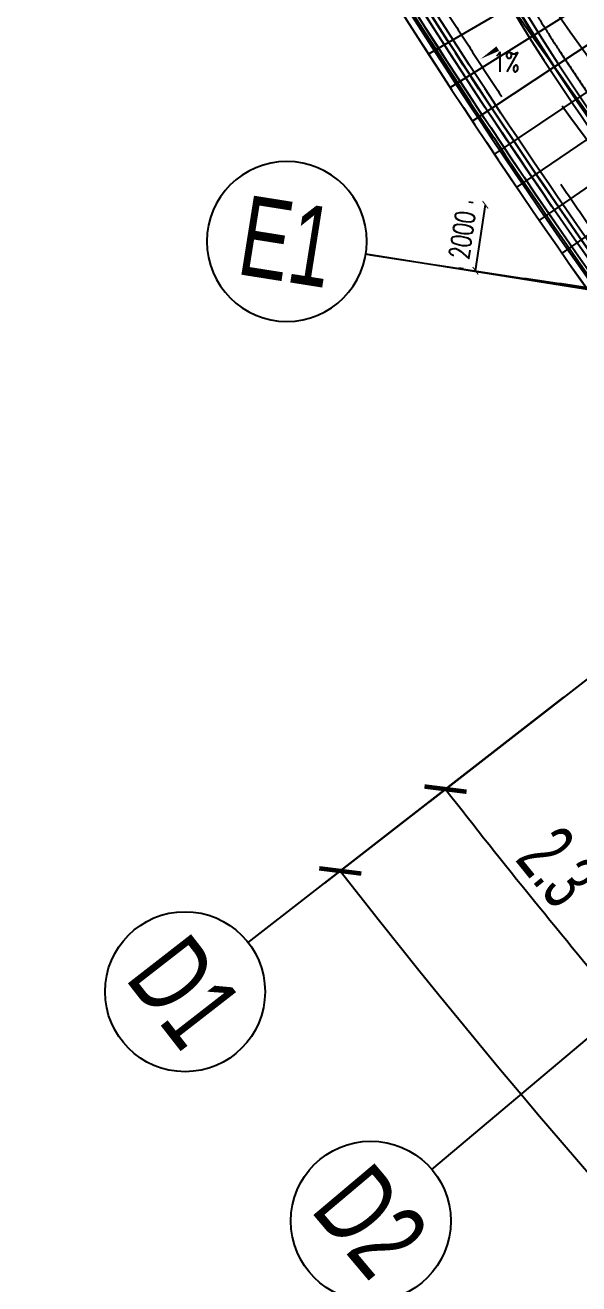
# Model space of a CAD drawing. Extents: x 36903891 to 38126251, y 2073392 to 2924740.
# Drawn here: x 36929301 to 36945912, y 2140173 to 2177933 of the extents above; entities that cross this region are included whole.
import ezdxf
from ezdxf.enums import TextEntityAlignment as Align
from ezdxf.xclip import XClip

# ---------------------------------------------------------------- set-up
doc = ezdxf.new("R2010")
doc.units = 0
doc.header["$LTSCALE"] = 1000
doc.header["$XCLIPFRAME"] = 0
doc.linetypes.add('CENTER', pattern=[2, 1.25, -0.25, 0.25, -0.25])
doc.linetypes.add('CENTER2', pattern=[28.575, 19.05, -3.175, 3.175, -3.175])
doc.layers.get('0').update_dxf_attribs({"color": 8})
doc.layers.get('Defpoints').update_dxf_attribs({"color": 8})
for name, color, linetype in [('#幕墙线-平面', 8, 'Continuous'), ('#标注', 8, 'Continuous'), ('#轴线', 8, 'CENTER2'), ('A-AL-E', 8, 'Continuous'), ('A-DIMS', 8, 'Continuous'), ('A-DIMS-SYMB', 8, 'Continuous'), ('A-FLOR', 8, 'Continuous'), ('A-GRID', 8, 'CENTER'), ('A-ROOF-DRAN', 8, 'Continuous'), ('A-STRS-HRAL', 8, 'Continuous'), ('DIM', 8, 'Continuous')]:
    doc.layers.add(name, color=color, linetype=linetype)
doc.styles.add('#文字', font='jrs.shx', dxfattribs={"width": 0.7, "bigfont": 'hztxt.shx'})
doc.styles.add('_TCH_DIM', font='SIMPLEX', dxfattribs={"bigfont": 'GBCBIG'})
doc.styles.add('_TCH_DIM_T3', font='SIMPLEX', dxfattribs={"width": 0.705882, "bigfont": 'GBCBIG'})
doc.styles.add('JHZX', font='jrs.shx', dxfattribs={"width": 0.6, "bigfont": 'jhz.shx'})
doc.dimstyles.new('_TCH_ARCH&&200', dxfattribs={"dimtxt": 595, "dimasz": 200, "dimexe": 500, "dimexo": 600, "dimgap": 252.5, "dimtad": 1, "dimdec": 0, "dimzin": 0, "dimdsep": 46, "dimtxsty": '_TCH_DIM_T3', "dimblk": 'ARCHTICK', "dimcen": 0.09, "dimclrt": 4, "dimazin": 2, "dimtfac": 1, "dimtdec": 0, "dimtix": 1, "dimtmove": 2, "dimatfit": 3, "dimfxl": 200, "dimtolj": 1, "dimtzin": 0, "dimarcsym": 0})
doc.dimstyles.new('JZBZ-600', dxfattribs={"dimscale": 600, "dimtxt": 3, "dimasz": 1.5, "dimexe": 1, "dimexo": 1, "dimgap": 0.5, "dimtad": 1, "dimdec": 0, "dimdsep": 46, "dimtxsty": 'JHZX', "dimblk1": 'ARCHTICK', "dimblk2": 'ARCHTICK', "dimsah": 1, "dimcen": 0, "dimclrd": 1, "dimclre": 1, "dimclrt": 2, "dimadec": 1, "dimazin": 2, "dimtfac": 1, "dimtdec": 0, "dimtix": 1, "dimtmove": 0, "dimatfit": 3, "dimfxl": 1, "dimtolj": 1, "dimlwd": -1, "dimlwe": -1, "dimarcsym": 1})

# ---------------------------------------------------------------- blocks, each defined once
blk = doc.blocks.new('_ARCHTICK')
at = {"color": 0, "linetype": 'ByBlock', "const_width": 0.15}
blk.add_lwpolyline([(-0.5, -0.5), (0.5, 0.5)], dxfattribs=at)
blk = doc.blocks.new('*D248')
at = {"layer": '#标注', "transparency": 16777216}
for p, q in [((36620746, 2794343), (36607722, 2784214)), ((36709822, 2728927), (36704055, 2713469))]:
    blk.add_line(p, q, dxfattribs=at)
blk.add_arc((36780599, 2918657), 218400, 217.87162, 249.54243, dxfattribs=at)
at = {"layer": 'Defpoints', "color": 0, "transparency": 16777216}
for p in [(36780599, 2918657), (36621220, 2794711), (36635678, 2755266), (36710031, 2729490)]:
    blk.add_point(p, dxfattribs=at)
at = {"layer": '#标注', "transparency": 16777216, "xscale": 900, "yscale": 900, "zscale": 900}
for p, rotation in [((36608196, 2784583), 127.8716196904768), ((36704265, 2714031), 339.5424261213194)]:
    blk.add_blockref('_ARCHTICK', p, dxfattribs=dict(at, rotation=rotation))
at = {"layer": '#标注', "transparency": 16777216, "insert": (36652035, 2743594), "char_height": 1800, "attachment_point": 5, "rotation": 323.707, "style": 'JHZX'}
blk.add_mtext('\\A1;31.7°', dxfattribs=at)
blk = doc.blocks.new('*D257')
at = {"layer": '#标注', "transparency": 16777216}
for p, q in [((36620748, 2794344), (36610880, 2786670)), ((36625779, 2788131), (36616222, 2780074))]:
    blk.add_line(p, q, dxfattribs=at)
blk.add_arc((36780599, 2918657), 214400, 217.87162, 220.13382, dxfattribs=at)
at = {"layer": 'Defpoints', "color": 0, "transparency": 16777216}
for p in [(36780599, 2918657), (36621221, 2794712), (36626238, 2788518), (36613101, 2784822)]:
    blk.add_point(p, dxfattribs=at)
at = {"layer": '#标注', "transparency": 16777216, "xscale": 900, "yscale": 900, "zscale": 900}
for p, rotation in [((36611354, 2787038), 127.8716196952796), ((36616681, 2780460), 310.133819280881)]:
    blk.add_blockref('_ARCHTICK', p, dxfattribs=dict(at, rotation=rotation))
at = {"layer": '#标注', "transparency": 16777216, "insert": (36614917, 2784478), "char_height": 1800, "attachment_point": 5, "rotation": 309.0027, "style": 'JHZX'}
blk.add_mtext('\\A1;2.3°', dxfattribs=at)
blk = doc.blocks.new('*U49')
blk.add_line((20, 0), (0, 0))
blk.add_circle((24, 0), 4)
at = {"style": 'JHZX', "width": 0.75}
blk.add_attdef('AXES', text='', height=4, dxfattribs=at).set_placement((24, 0), align=Align.MIDDLE_CENTER)
blk = doc.blocks.new('*U51')
blk.add_line((0, -20), (0, 0))
blk.add_circle((0, -24), 4)
at = {"style": 'JHZX', "width": 0.75}
blk.add_attdef('AXES', text='', height=4, dxfattribs=at).set_placement((0, -24), align=Align.MIDDLE_CENTER)
blk = doc.blocks.new('DOTE-11')
at = {"layer": '#轴线'}
for points in [[(36619930, 2865401, 0.466577), (36603298, 2824183, 0.186907), (36713200, 2729400)], [(36617041, 2848829, 0.331816), (36614765, 2809199, 0.162774), (36713969, 2731462)]]:
    blk.add_lwpolyline(points, format="xyb", dxfattribs=at)
at = {"layer": '#轴线', "flags": 128}
blk.add_lwpolyline([(36608963, 2803092, 0.013294), (36625693, 2800849, 0.013294)], format="xyb", dxfattribs=at)
blk = doc.blocks.new('A$C80b62fe7')
at = {"layer": '#幕墙线-平面'}
for points in [[(-74884, 213198), (-57719, 210325, -0.411969), (-56971, 209284, 0.102544), (-54539, 156718, -0.395718), (-60417, 146035), (-89892, 136458, 0.466577), (-107034, 93975, 0.049695), (-84810, 60702, -0.410623), (-85054, 58028), (-90652, 53309)], [(-74927, 212941), (-57762, 210069, -0.411969), (-57227, 209325, 0.102544), (-54791, 156654, -0.395718), (-60498, 146282), (-89972, 136705, 0.466577), (-107264, 93853, 0.049695), (-85011, 60537, -0.410623), (-85222, 58227), (-90819, 53508)]]:
    blk.add_lwpolyline(points, format="xyb", dxfattribs=at)
for radius in [647023, 648023]:
    blk.add_arc((432565, 455317), radius, 214.98925, 217.499399, dxfattribs=at)
blk = doc.blocks.new('DASWQE')
at = {"layer": '#幕墙线-平面', "ltscale": 10}
for points in [[(-169757, -109575), (-163925, -106181)], [(-169104, -110581), (-163419, -107019)], [(-168444, -111583), (-162858, -107883)], [(-167778, -112582), (-162215, -108848)], [(-167107, -113576), (-161565, -109810)], [(-166429, -114567), (-160910, -110768)], [(-165746, -115553), (-160250, -111721)]]:
    blk.add_lwpolyline(points, dxfattribs=at)
at = {"layer": 'DIM', "ltscale": 10}
blk.add_blockref('A$C80b62fe7', (-71047, -188863), dxfattribs=at)
blk = doc.blocks.new('*D451')
at = {"layer": 'A-DIMS', "lineweight": -2, "transparency": 16777216}
for p, q in [((39125964, 1875780), (39125833, 1875800)), ((39126031, 1873747), (39126327, 1875726)), ((39125667, 1873802), (39125536, 1873821))]:
    blk.add_line(p, q, dxfattribs=at)
at = {"layer": 'Defpoints', "color": 0, "transparency": 16777216}
for p in [(39126327, 1875726), (39126557, 1875691), (39126261, 1873713)]:
    blk.add_point(p, dxfattribs=at)
at = {"layer": 'A-DIMS', "lineweight": -2, "transparency": 16777216, "xscale": 200, "yscale": 200, "zscale": 200}
for p, rotation in [((39126327, 1875726), 81.47465859044564), ((39126031, 1873747), 261.4746585904456)]:
    blk.add_blockref('_ARCHTICK', p, dxfattribs=dict(at, rotation=rotation))
at = {"layer": 'A-DIMS', "transparency": 16777216, "insert": (39125635, 1874818), "char_height": 595, "attachment_point": 5, "rotation": 81.4747, "style": '_TCH_DIM_T3'}
blk.add_mtext('\\A1;2000', dxfattribs=at)
blk = doc.blocks.new('ZW-5001')
at = {"layer": '#标注'}
ref = blk.add_blockref('*U49', (36620814, 2801208.1), dxfattribs=dict(at, xscale=-600, yscale=600, rotation=350.9684263035821))
ref.add_attrib('AXES', 'E1', dxfattribs={"layer": '0', "height": 2400, "rotation": 350.96843, "style": '#文字', "width": 0.7}).set_placement((36606592.6, 2803468.6), align=Align.MIDDLE_CENTER)
ref = blk.add_blockref('*U51', (36614905.9, 2789800.7), dxfattribs=dict(at, xscale=600, yscale=600, rotation=307.8714414622349))
ref.add_attrib('AXES', 'D1', dxfattribs={"layer": '0', "height": 2400, "rotation": 307.87144, "style": '#文字', "width": 0.7}).set_placement((36603538.7, 2780960.7), align=Align.MIDDLE_CENTER)
ref = blk.add_blockref('*U51', (36620121.4, 2783360.8), dxfattribs=dict(at, xscale=600, yscale=600, rotation=310.1336417587769))
ref.add_attrib('AXES', 'D2', dxfattribs={"layer": '0', "height": 2400, "rotation": 310.13364, "style": '#文字', "width": 0.7}).set_placement((36609112, 2774079), align=Align.MIDDLE_CENTER)
ref = blk.add_blockref('*U51', (36625586.9, 2777131.8), dxfattribs=dict(at, xscale=600, yscale=600, rotation=312.395842055319))
ref.add_attrib('AXES', 'D3', dxfattribs={"layer": '0', "height": 2400, "rotation": 312.39584, "style": '#文字', "width": 0.7}).set_placement((36614952.5, 2767422.7), align=Align.MIDDLE_CENTER)
for base, p1, p2, picture, middle in [((36635678.4, 2755265.8), (36621220.1, 2794711.2), (36710031.3, 2729489.6), '*D248', (36652034.7, 2743593.8)), ((36613100.5, 2784822.3), (36621221.2, 2794712), (36626237.8, 2788517.6), '*D257', (36614917.4, 2784478.2))]:
    dim = blk.add_angular_dim_3p(base=base, center=(36780598.5, 2918657.2), p1=p1, p2=p2, dimstyle='JZBZ-600', override={"dimclrd": 256, "dimclre": 256, "dimclrt": 256}, dxfattribs=at)
    dim.commit()
    dim.dimension.update_dxf_attribs({"geometry": picture, "text_midpoint": middle})
blk = doc.blocks.new('FDGFH')
at = {"layer": 'A-FLOR'}
blk.add_blockref('ZW-5001', (-36780599, -2918657), dxfattribs=at)
at = {"layer": 'A-GRID'}
blk.add_blockref('DOTE-11', (-36780599, -2918657), dxfattribs=at)
blk = doc.blocks.new('CXVFG')
at = {"layer": 'A-AL-E'}
for points in [[(39148432, 2014096.2), (39165596.7, 2011223.6, -0.4119686), (39166295.8, 2010251.4, 0.1025442), (39168728.6, 1957661.3, -0.3957181), (39162889.9, 1947049.8), (39133415, 1937472.8, 0.4665772), (39116238.2, 1894904.6, 0.049695), (39138469.4, 1861621.5, -0.4106234), (39138233, 1859032.1), (39132635.3, 1854312.7)], [(39148399, 2013898.9), (39165563.7, 2011026.3, -0.4119686), (39166098.3, 2010282.9, 0.1025442), (39168534.9, 1957611.7, -0.3957181), (39162828.1, 1947240), (39133353.2, 1937663, 0.4665772), (39116061.7, 1894810.5, 0.049695), (39138315, 1861494.5, -0.4106234), (39138104.1, 1859185), (39132506.4, 1854465.6)]]:
    blk.add_lwpolyline(points, format="xyb", dxfattribs=at)
at = {"layer": 'A-DIMS-SYMB'}
blk.add_lwpolyline([(39127363.8, 1880811, 0, 0, 0), (39126186.4, 1880101.6, 0, 160, 0), (39126700.4, 1880411.2, 0, 0, 0)], format="xyseb", dxfattribs=at)
at = {"layer": 'A-ROOF-DRAN'}
for points in [[(39130398.4, 1920350.3, 0.3318161), (39128084.9, 1880064.4, 0.013056), (39134040.8, 1871534, 0.013056)], [(39130509.5, 1920257.1, 0.3318161), (39128205.9, 1880144.3, 0.0130569), (39134157.9, 1871619.5, 0.0130569)], [(39130517.1, 1920250.7, 0.3318161), (39128214.3, 1880149.8, 0.013057), (39134166, 1871625.4, 0.013057)], [(39130628.2, 1920157.5, 0.3318161), (39128335.3, 1880229.6, 0.0130579), (39134283.1, 1871710.9, 0.0130579)], [(39131279.6, 1871744.7, -0.03428), (39116675.1, 1895137.4, -0.1547985), (39113443.9, 1912653.4)], [(39131293.3, 1871742.9, -0.0342917), (39116683.9, 1895142.1, -0.1547927), (39113453.8, 1912651.5)], [(39131491, 1871717.1, -0.0344619), (39116811.9, 1895210.3, -0.1547074), (39113596.4, 1912623.8)], [(39128629.8, 1878689.6, 0.0156401), (39136317.2, 1868924.8, 0.0156401)]]:
    blk.add_lwpolyline(points, format="xyb", dxfattribs=at)
at = {"layer": 'A-STRS-HRAL'}
blk.add_lwpolyline([(39120308.4, 1928686.3, 0.3125496), (39116370.6, 1894975.1, 0.0474722), (39137455.1, 1863103.7), (39137610.7, 1863229.3, -0.0474722), (39116547.1, 1895069.2, -0.3125941), (39120461.7, 1928557.7), (39120308.4, 1928686.3)], format="xyb", dxfattribs=at)
blk.add_lwpolyline([(39120461.7, 1928557.7, 0.3125941), (39116547.1, 1895069.2, 0.049695), (39138739.8, 1861843.8, -0.1582545), (39139236.5, 1860579.3), (39139035.7, 1860585.4, 0.155915), (39138585.3, 1861716.8, -0.049695), (39116370.6, 1894975.1, -0.3125496), (39120308.4, 1928686.3)], format="xyb", close=True, dxfattribs=at)
at = {"layer": 'A-DIMS-SYMB', "style": '_TCH_DIM', "width": 0.705882}
blk.add_text('1%', height=595, dxfattribs=at).set_placement((39126562.7, 1879713.6))
at = {"layer": 'A-DIMS'}
dim = blk.add_aligned_dim(p1=(39126260.6, 1873712.8), p2=(39126557.1, 1875691), distance=232.6, dimstyle='_TCH_ARCH&&200', override={"dimclrd": 256, "dimclre": 256, "dimclrt": 256}, dxfattribs=at)
dim.commit()
dim.dimension.update_dxf_attribs({"geometry": '*D451', "text_midpoint": (39125634.9, 1874817.9)})
blk = doc.blocks.new('JUTEWR')
at = {"layer": 'A-STRS-HRAL'}
blk.add_blockref('DASWQE', (36747505, 2929437), dxfattribs=at)
at = {"layer": 'DIM'}
for name, p in [('FDGFH', (36747510, 2929431)), ('CXVFG', (-2546868, 939616))]:
    blk.add_blockref(name, p, dxfattribs=at)

msp = doc.modelspace()

# ---------------------------------------------------------------- block references
at = {"layer": 'DIM'}
ref = msp.add_blockref('JUTEWR', (363648.3, -642797.5), dxfattribs=at)
XClip(ref).set_block_clipping_path([(36540243.0880557299, 2702892.0700622862), (36938694.1744792983, 3117037.741362222)])

doc.saveas('drawing.dxf')
